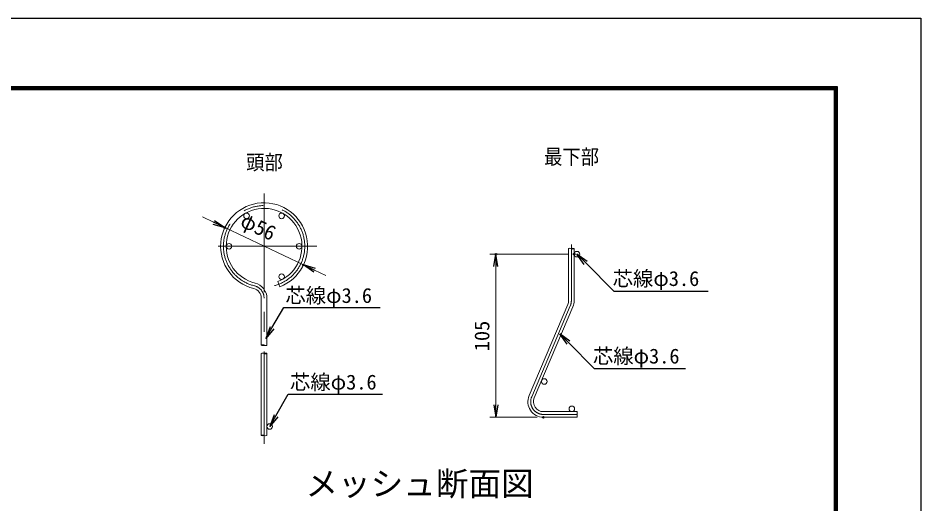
# Model space of a CAD drawing. Units: millimetres, scale not verified. Extents: x -4200 to 4200, y -2970 to 2970.
# Drawn here: x 1292 to 4200, y 1406 to 2970 of the extents above; entities that cross this region are included whole.
import ezdxf
from ezdxf.enums import TextEntityAlignment as Align

# ---------------------------------------------------------------- set-up
doc = ezdxf.new("R2010")
doc.units = ezdxf.units.MM
doc.header["$LTSCALE"] = 10
doc.header["$PDMODE"] = 32
doc.header["$PDSIZE"] = 5
doc.linetypes.add('USER1', pattern=[50.8, 31.75, -6.35, 6.35, -6.35])
for name, color, linetype, lineweight in [('0-0_D-TTL-TXT', 7, 'Continuous', 25), ('0-3_D-STR-DIM', 7, 'Continuous', 13), ('0-5_D-BMK', 2, 'USER1', 13), ('0-7_D-STR2', 7, 'Continuous', 13), ('0-B_D-STR-TXT', 7, 'Continuous', 25), ('0-C_D-TTL', 7, 'Continuous', 25)]:
    doc.layers.add(name, color=color, linetype=linetype, lineweight=lineweight)
doc.layers.add('0-9_0', color=7, linetype='Continuous')
doc.layers.add('0-A_Defpoints', color=7, linetype='Continuous')
doc.styles.add('ＭＳ ゴシック', font='')
doc.styles.get('ＭＳ ゴシック').set_extended_font_data('MS Gothic')

# ---------------------------------------------------------------- blocks, each defined once
blk = doc.blocks.new('_Open')
at = {"layer": '0-9_0'}
blk.add_line((-10, 1.667), (0, 0), dxfattribs=at)
blk.add_lwpolyline([(-10, -1.667), (0, 0), (-10, 0)], dxfattribs=at)
blk = doc.blocks.new('MLeader9')
at = {"layer": '0-B_D-STR-TXT'}
blk.add_line((2115.48, 1969.98), (2089.7, 1938.67), dxfattribs=at)
for points in [[(2109.7, 1973.31), (2147.68, 2039.09), (2451.01, 2039.09), (2458.21, 2039.09)], [(2103.93, 1976.64), (2089.7, 1938.67), (2109.7, 1973.31)]]:
    blk.add_lwpolyline(points, dxfattribs=at)
blk = doc.blocks.new('MLeader10')
at = {"layer": '0-B_D-STR-TXT'}
blk.add_line((2128.26, 1687.01), (2102.49, 1655.7), dxfattribs=at)
for points in [[(2122.49, 1690.35), (2162.34, 1759.37), (2458.99, 1759.37), (2466.19, 1759.37)], [(2116.72, 1693.68), (2102.49, 1655.7), (2122.49, 1690.35)]]:
    blk.add_lwpolyline(points, dxfattribs=at)
blk = doc.blocks.new('MLeader11')
at = {"layer": '0-B_D-STR-TXT'}
blk.add_line((3115.82, 2177.38), (3092.25, 2210.38), dxfattribs=at)
for points in [[(3125.25, 2186.81), (3092.25, 2210.38), (3120.53, 2182.1)], [(3120.53, 2182.1), (3211.27, 2091.36), (3508.19, 2091.36), (3515.39, 2091.36)]]:
    blk.add_lwpolyline(points, dxfattribs=at)
blk = doc.blocks.new('MLeader12')
at = {"layer": '0-B_D-STR-TXT'}
blk.add_line((3060.21, 1920.9), (3036.64, 1953.9), dxfattribs=at)
for points in [[(3069.64, 1930.33), (3036.64, 1953.9), (3064.92, 1925.61)], [(3064.92, 1925.61), (3147.96, 1842.58), (3435.03, 1842.58), (3442.23, 1842.58)]]:
    blk.add_lwpolyline(points, dxfattribs=at)

msp = doc.modelspace()

# ---------------------------------------------------------------- linework, layer by layer
at = {"layer": '0-3_D-STR-DIM'}
for p, q in [((1921.85, 2312.82), (1885.7, 2329.96)), ((2210.99, 2175.73), (1957.99, 2295.68)), ((3063.25, 2210.38), (2811.26, 2210.38)), ((2247.14, 2158.59), (2283.28, 2141.45)), ((2831.26, 1725.38), (2831.26, 2170.38)), ((2964.25, 1685.38), (2811.26, 1685.38))]:
    msp.add_line(p, q, dxfattribs=at)
at = {"layer": '0-5_D-BMK'}
for p, q in [((2084.49, 2405.2), (2084.49, 1599.62)), ((3074.25, 2060.68), (3074.25, 2241.05)), ((2253.99, 2235.7), (1914.99, 2235.7)), ((2946.51, 1751.4), (3070.99, 2044.66)), ((3093.25, 1694.38), (2984.25, 1694.38))]:
    msp.add_line(p, q, dxfattribs=at)
for centre, radius, start, end in [((2084.49, 2235.7), 131, 284.7, 256.20952), ((2043.49, 2068.66), 41, 0, 76.20952), ((3033.25, 2060.68), 41, 337, 0), ((2984.25, 1735.38), 41, 157, 270)]:
    msp.add_arc(centre, radius, start, end, dxfattribs=at)
at = {"layer": '0-7_D-STR2'}
for p, q in [((3065.25, 2060.68), (3065.25, 2228.1)), ((3083.25, 2060.68), (3083.25, 2228.1)), ((2128.71, 2122), (2135.23, 2105.22)), ((2075.49, 2068.66), (2075.49, 1917.48)), ((2093.49, 2068.66), (2093.49, 1917.39)), ((2938.22, 1754.92), (3062.7, 2048.18)), ((2954.79, 1747.89), (3079.27, 2041.15)), ((2075.49, 1890.5), (2075.49, 1626.92)), ((2093.49, 1890.5), (2093.49, 1626.92)), ((3093.25, 1703.38), (2984.25, 1703.38)), ((3093.25, 1703.38), (3093.25, 1685.38)), ((3093.25, 1685.38), (2984.25, 1685.38))]:
    msp.add_line(p, q, dxfattribs=at)
for centre in [(2027.99, 2333.57), (2140.99, 2333.57), (1971.49, 2235.7), (2197.49, 2235.7), (3092.25, 2210.38), (2140.99, 2137.84), (2986.91, 1800.51), (3075.75, 1712.38), (2102.49, 1655.7)]:
    msp.add_circle(centre, 9, dxfattribs=at)
for centre, radius, start, end in [((2084.49, 2235.7), 140, 291.25, 256.20952), ((2084.49, 2235.7), 122, 291.25, 256.20952), ((2043.49, 2068.66), 32, 0, 76.20952), ((2043.49, 2068.66), 50, 0, 76.20952), ((3033.25, 2060.68), 32, 337, 0), ((3033.25, 2060.68), 50, 337, 0), ((2984.25, 1735.38), 50, 157, 270), ((2984.25, 1735.38), 32, 157, 270)]:
    msp.add_arc(centre, radius, start, end, dxfattribs=at)
for centre, major_axis, start_param in [((3069.76, 2228.02), (-4.5, 0), 3.2194146), ((2080, 1890.41), (-4.5, 0), 3.2194146), ((2088.99, 1917.48), (4.5, 0), 3.1415927), ((2088.96, 1627.06), (4.5, 0), 3.2194146)]:
    msp.add_ellipse(centre, major_axis=major_axis, ratio=0.246642, start_param=start_param, end_param=6.2053633, dxfattribs=at)
for centre, major_axis in [((3078.76, 2228.02), (-4.5, 0)), ((2079.99, 1917.48), (4.5, 0)), ((2089, 1890.41), (-4.5, 0)), ((2079.96, 1627.06), (4.5, 0))]:
    msp.add_ellipse(centre, major_axis=major_axis, ratio=0.246642, dxfattribs=at)
at = {"layer": '0-A_Defpoints'}
for p in [(1957.99, 2295.68), (2831.26, 2210.38), (3083.25, 2210.38), (2210.99, 2175.73), (2984.25, 1685.38)]:
    msp.add_point(p, dxfattribs=at)
at = {"layer": '0-C_D-TTL', "color": 2}
msp.add_lwpolyline([(-4199.68, 2970.23), (4200.32, 2970.23), (4200.32, -2969.77), (-4199.68, -2969.77)], close=True, dxfattribs=at)
at = {"layer": '0-C_D-TTL'}
for points in [[(-3929.68, 2750.23), (3930.32, 2750.23), (3930.32, -2749.77), (-3929.68, -2749.77)], [(-3927.18, 2747.73), (3927.82, 2747.73), (3927.82, -2747.27), (-3927.18, -2747.27)], [(-3924.68, 2745.23), (3925.32, 2745.23), (3925.32, -2744.77), (-3924.68, -2744.77)], [(-3922.18, 2742.73), (3922.82, 2742.73), (3922.82, -2742.27), (-3922.18, -2742.27)], [(-3919.68, 2740.23), (3920.32, 2740.23), (3920.32, -2739.77), (-3919.68, -2739.77)]]:
    msp.add_lwpolyline(points, close=True, dxfattribs=at)

# ---------------------------------------------------------------- block references
at = {"layer": '0-3_D-STR-DIM', "xscale": 4, "yscale": 4}
for p, rotation in [((1957.99, 2295.68), 334.63247), ((2831.26, 2210.38), 90), ((2210.99, 2175.73), 154.63247), ((2831.26, 1685.38), 270)]:
    msp.add_blockref('_Open', p, dxfattribs=dict(at, rotation=rotation))
at = {"layer": '0-B_D-STR-TXT'}
for name in ['MLeader11', 'MLeader9', 'MLeader12', 'MLeader10']:
    msp.add_blockref(name, (0, 0), dxfattribs=at)

# ---------------------------------------------------------------- texts
at = {"layer": '0-0_D-TTL-TXT', "style": 'ＭＳ ゴシック'}
msp.add_text('メッシュ断面図', height=76.98, dxfattribs=at).set_placement((2217.77, 1410.02), align=Align.BOTTOM_LEFT)
at = {"layer": '0-3_D-STR-DIM', "style": 'ＭＳ ゴシック'}
for s, rotation, p in [('φ56', 334.632, (1997.19, 2288.63)), ('105', 90, (2824.52, 1897.88))]:
    msp.add_text(s, height=48.09, rotation=rotation, dxfattribs=at).set_placement(p, align=Align.BOTTOM_LEFT)
at = {"layer": '0-B_D-STR-TXT', "style": 'ＭＳ ゴシック', "width": 0.9}
for s, p in [('頭部', (2026.71, 2467.37)), ('最下部', (2986.42, 2485.24))]:
    msp.add_text(s, height=48.09, dxfattribs=at).set_placement(p, align=Align.BOTTOM_LEFT)
at = {"layer": '0-B_D-STR-TXT', "style": 'ＭＳ ゴシック'}
for p in [(3207.24, 2093.42), (2153.11, 2038.87), (3143.63, 1843.84), (2167.84, 1760.11)]:
    msp.add_text('芯線φ3.6', height=48.09, dxfattribs=at).set_placement(p, align=Align.BOTTOM_LEFT)

doc.saveas('drawing.dxf')
